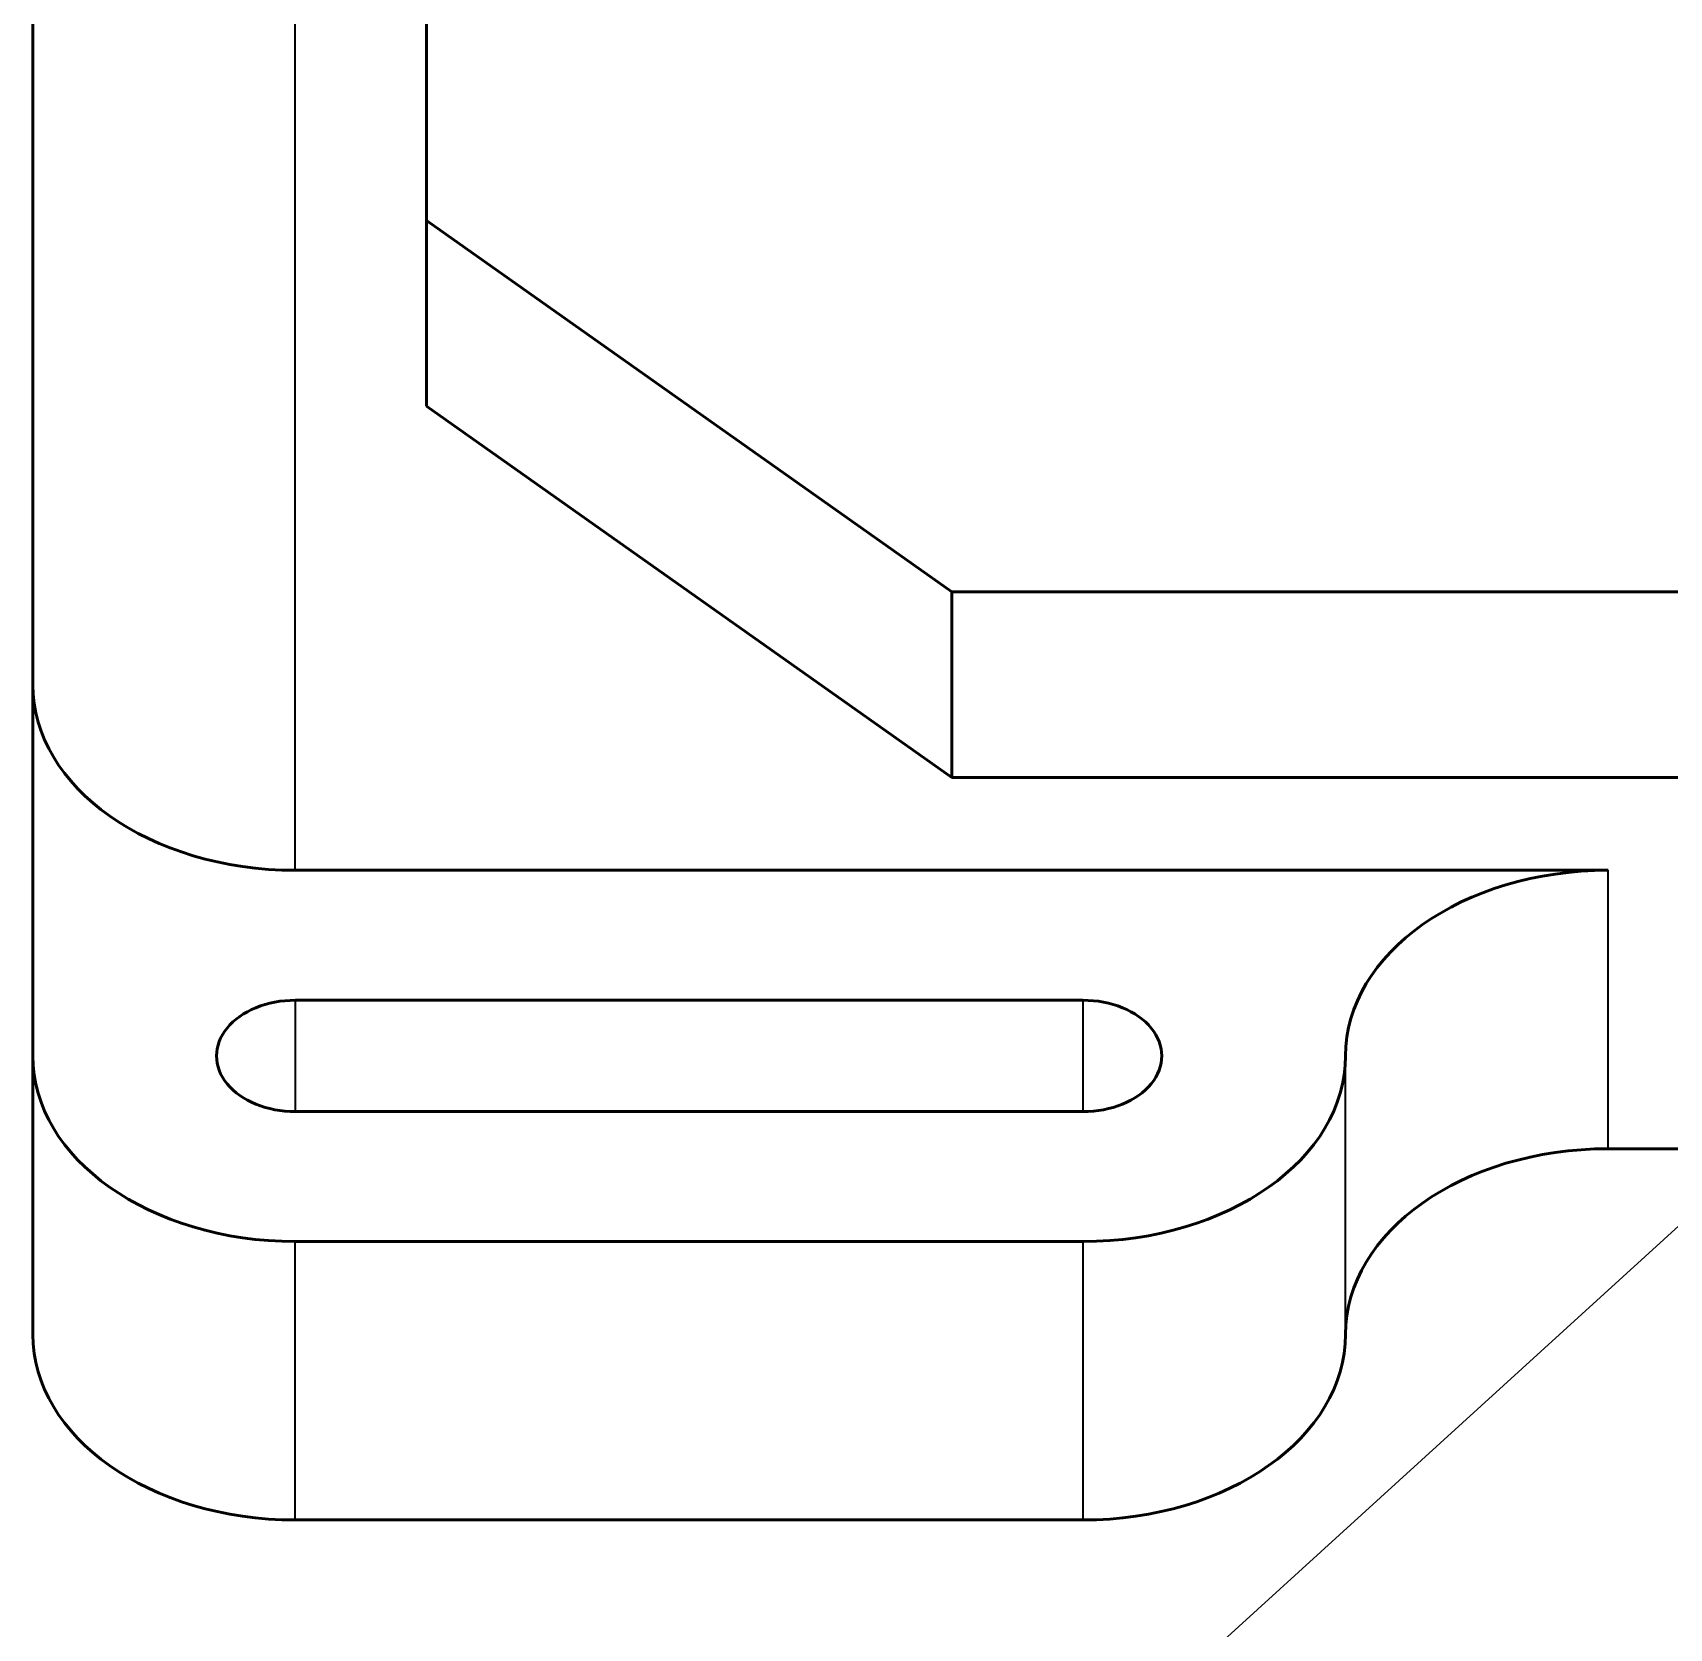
# Model space of a CAD drawing. Header units: millimetres. Extents: x -1259 to 2100, y -2965 to 1485.
# Drawn here: x 1021.8 to 1084.2, y 466.4 to 527.2 of the extents above; entities that cross this region are included whole.
import ezdxf

# ---------------------------------------------------------------- set-up
doc = ezdxf.new("R2010")
doc.units = ezdxf.units.MM
doc.header["$LTSCALE"] = 5
for name, color, linetype, lineweight in [('Symbol (ISO)', 7, 'Continuous', 25), ('Visible (ISO)', 7, 'Continuous', 50), ('Visible Narrow (ISO)', 7, 'Continuous', 35)]:
    doc.layers.add(name, color=color, linetype=linetype, lineweight=lineweight)

# ---------------------------------------------------------------- blocks, each defined once
blk = doc.blocks.new('Balloon8')
at = {"layer": 'Symbol (ISO)'}
blk.add_line((221.283, 100.344), (209.837, 89.918), dxfattribs=at)

msp = doc.modelspace()

# ---------------------------------------------------------------- linework, layer by layer
at = {"layer": 'Visible (ISO)'}
for p, q in [((1021.836, 551.888), (1021.836, 502.39)), ((1036.836, 512.997), (1036.836, 544.817)), ((1056.836, 505.926), (1036.836, 520.068)), ((1036.836, 512.997), (1056.836, 498.855)), ((1056.836, 498.855), (1056.836, 505.926)), ((1056.836, 505.926), (1122.916, 505.926)), ((1021.836, 502.39), (1021.836, 488.248)), ((1326.836, 498.855), (1056.836, 498.855)), ((1031.836, 495.319), (1081.836, 495.319)), ((1031.836, 490.369), (1061.836, 490.369)), ((1021.836, 488.248), (1021.836, 477.641)), ((1061.836, 486.127), (1031.836, 486.127)), ((1081.836, 484.712), (1327.836, 484.712)), ((1031.836, 481.177), (1061.836, 481.177)), ((1061.836, 470.57), (1031.836, 470.57))]:
    msp.add_line(p, q, dxfattribs=at)
for centre, major_axis, start_param, end_param in [((1031.836, 502.39), (-10, 0), 0, 1.570796), ((1081.836, 488.248), (-10, 0), 4.712389, 6.283185), ((1031.836, 488.248), (-3, 0), 4.712389, 7.853982), ((1061.836, 488.248), (3, 0), 4.712389, 7.853982), ((1031.836, 488.248), (-10, 0), 0, 1.570796), ((1061.836, 488.248), (10, 0), 4.712389, 6.283185), ((1081.836, 477.641), (-10, 0), 4.712389, 6.283185), ((1031.836, 477.641), (-10, 0), 0, 1.570796), ((1061.836, 477.641), (10, 0), 4.712389, 6.283185)]:
    msp.add_ellipse(centre, major_axis=major_axis, ratio=0.707107, start_param=start_param, end_param=end_param, dxfattribs=at)
at = {"layer": 'Visible Narrow (ISO)'}
for p, q in [((1031.836, 495.319), (1031.836, 544.817)), ((1081.836, 484.712), (1081.836, 495.319)), ((1031.836, 490.369), (1031.836, 486.127)), ((1061.836, 490.369), (1061.836, 486.127)), ((1071.836, 477.641), (1071.836, 488.248)), ((1031.836, 470.57), (1031.836, 481.177)), ((1061.836, 481.177), (1061.836, 470.57))]:
    msp.add_line(p, q, dxfattribs=at)

# ---------------------------------------------------------------- block references
at = {"layer": 'Symbol (ISO)', "xscale": 5, "yscale": 5, "zscale": 5}
msp.add_blockref('Balloon8', (0, 0), dxfattribs=at)

doc.saveas('drawing.dxf')
